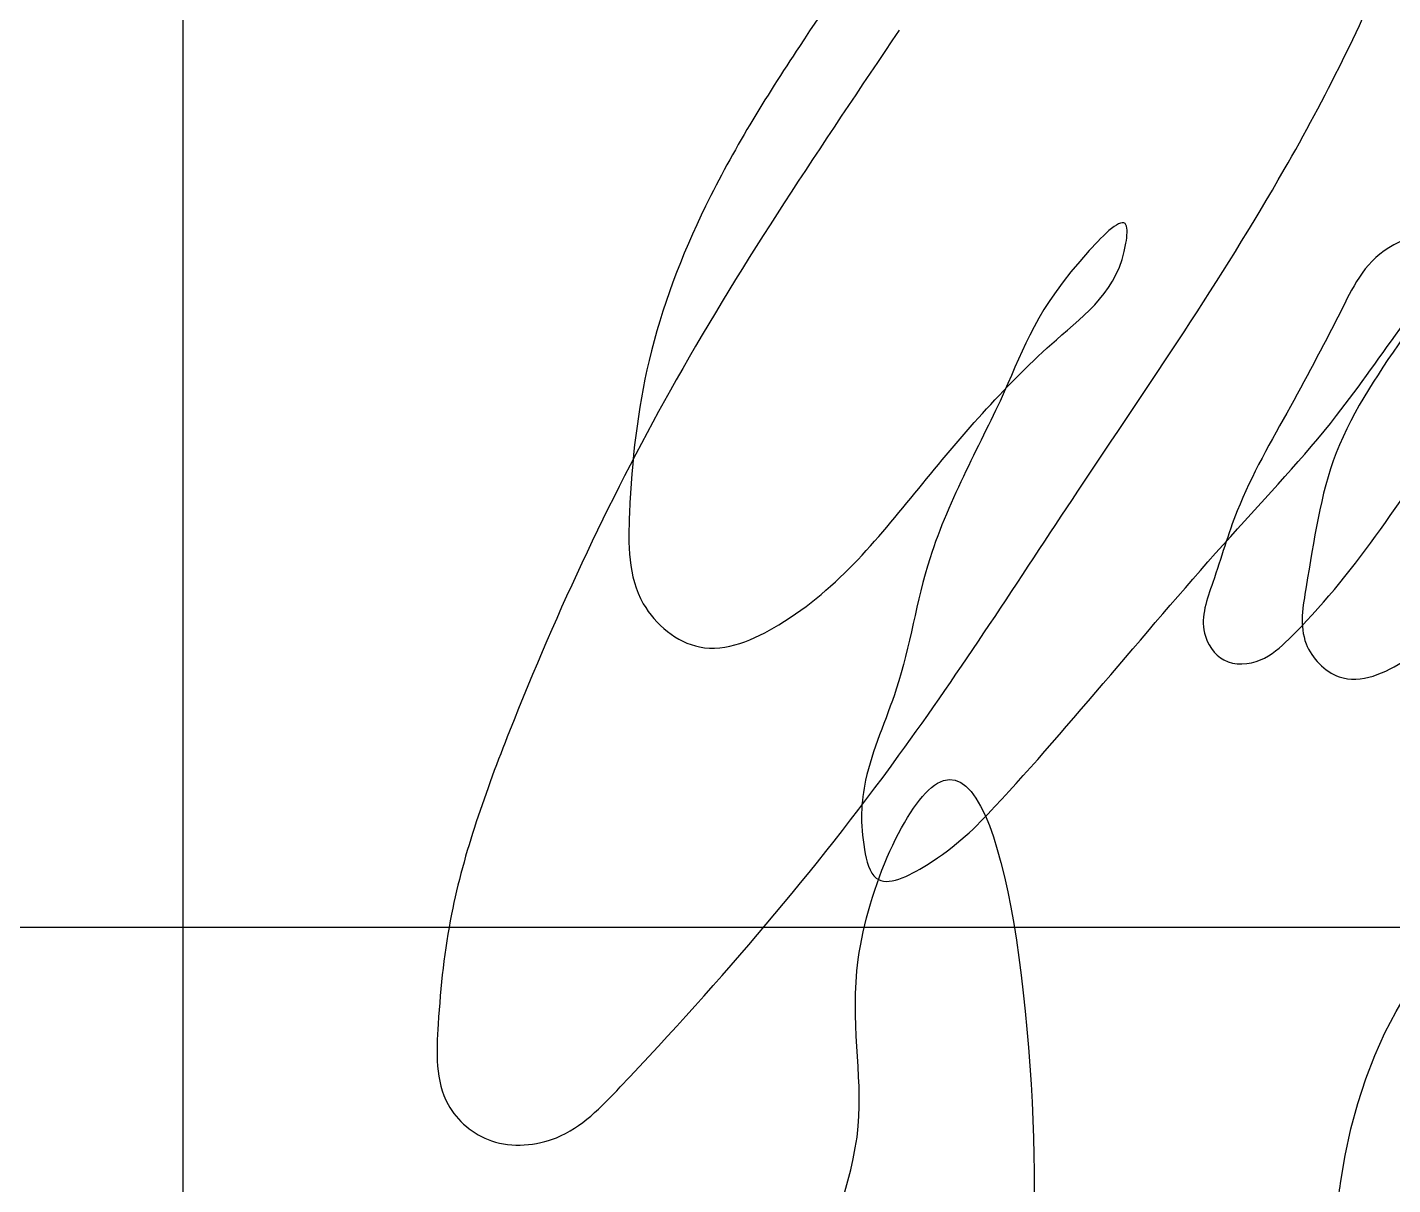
# Model space of a CAD drawing. Header units: millimetres. Extents: x 1321639 to 1366864, y -922319 to -736703.
# Drawn here: x 1352467 to 1353014, y -888913 to -888449 of the extents above; entities that cross this region are included whole.
import ezdxf

# ---------------------------------------------------------------- set-up
doc = ezdxf.new("R2010")
doc.units = ezdxf.units.MM

# ---------------------------------------------------------------- blocks, each defined once
blk = doc.blocks.new('nicat')
at = {"lineweight": 30}
blk.add_open_spline([(2003498.18, -87720.78), (2003515.23, -87684.94), (2003546.52, -87619.17), (2003566.96, -87520.84), (2003582.93, -87431.1), (2003601.77, -87349.39), (2003637.68, -87270.75), (2003618.91, -87196.66), (2003686.88, -87045.55), (2003713.12, -87282.71), (2003699.63, -87383.82), (2003706.34, -87471.12), (2003710.38, -87549.44), (2003714.75, -87632.76), (2003694.57, -87696.27), (2003739.05, -87777.98), (2003750.36, -87682.64), (2003772.21, -87644.5), (2003764.89, -87613.05), (2003772.28, -87584.68), (2003782.91, -87543.39), (2003786.56, -87497.39), (2003804.36, -87444.59), (2003814.13, -87386.73), (2003835.81, -87335.86), (2003867.44, -87029.47), (2004257.31, -87087.18), (2004635.88, -87143.22)], degree=3, knots=[0, 0, 0, 0, 118.572145, 217.60709, 299.952339, 391.514321, 471.948676, 545.024599, 629.613301, 811.801644, 904.325852, 993.001738, 1062.441824, 1143.33025, 1237.097965, 1270.448588, 1351.249615, 1386.139448, 1414.890735, 1440.977572, 1473.599818, 1542.908946, 1578.106773, 1640.256678, 1718.290386, 1742.449767, 2551.936964, 2551.936964, 2551.936964, 2551.936964], dxfattribs=at)
blk = doc.blocks.new('dfvdvbvrtb')
at = {"lineweight": 25, "ltscale": 15}
for p, q in [((1508114.61, -140991.34), (1508114.61, -146488.74)), ((1504124.79, -144987.53), (1510617.08, -144987.53))]:
    blk.add_line(p, q, dxfattribs=at)
at = {"lineweight": 30}
blk.add_open_spline([(1508414.87, -144611.47), (1508382.36, -144659.58), (1508319.35, -144752.84), (1508260.27, -144878.6), (1508227.02, -144970.85), (1508221.44, -145023.15), (1508220.05, -145060.71), (1508243.78, -145080.8), (1508275.38, -145078.1), (1508333.6, -145017.53), (1508407.43, -144931.47), (1508494.1, -144796.72), (1508569.53, -144687.64), (1508619.6, -144587.65), (1508648.11, -144506.48), (1508651.6, -144447.93), (1508652.47, -144395.2), (1508610.79, -144376.37), (1508558.35, -144397.54), (1508503.99, -144449.01), (1508438.97, -144523.83), (1508380.74, -144604.65), (1508332.88, -144681.41), (1508307.55, -144748.14), (1508301.41, -144804.38), (1508300.94, -144851.02), (1508332.1, -144876.77), (1508382.9, -144854.28), (1508423.53, -144801.88), (1508471.01, -144746.65), (1508508.84, -144718.86), (1508511.2, -144686.58), (1508473.13, -144724.54), (1508462.3, -144761.62), (1508425.17, -144826.22), (1508417.82, -144882.6), (1508399.21, -144922.42), (1508398.3, -144948.11), (1508404.47, -144973.36), (1508434.73, -144958.06), (1508478.21, -144913.51), (1508534.75, -144842.79), (1508595.25, -144779.2), (1508622.9, -144738.64), (1508640.03, -144716.22), (1508642.09, -144694.22), (1508613.51, -144701.65), (1508598.95, -144731.76), (1508578.77, -144770.02), (1508557.11, -144807.24), (1508547.89, -144839.43), (1508539.38, -144861.8), (1508550.1, -144878.28), (1508567.14, -144877.07), (1508602.81, -144844.26), (1508635.62, -144791), (1508679.83, -144731.62), (1508691.09, -144703.62), (1508694.23, -144676.73), (1508665.54, -144683.79), (1508648.94, -144706.79), (1508624.86, -144742.29), (1508593.78, -144786.62), (1508587.73, -144833.08), (1508581.25, -144867.98), (1508601.14, -144888.74), (1508630.57, -144875.87), (1508670.42, -144831.39), (1508719.33, -144769.12), (1508772.4, -144693.75), (1508786.92, -144638.16), (1508820.45, -144608.58), (1508803.96, -144578.72), (1508804.59, -144540.96), (1508829.57, -144507.67), (1508857.45, -144488.03), (1508891.01, -144491.58), (1508889.32, -144510.33), (1508888.33, -144521.38)], degree=3, knots=[0, 0, 0, 0, 33.496667, 64.919698, 80.424452, 89.37392, 95.929397, 100.545896, 105.730752, 112.297616, 147.527421, 173.280387, 204.144189, 224.178603, 238.003441, 252.993619, 259.397865, 265.521752, 275.538902, 290.195711, 308.745472, 332.757742, 347.709231, 361.010782, 373.395509, 380.831222, 386.565847, 393.223047, 409.506941, 425.353489, 434.979045, 436.458376, 440.071449, 453.398233, 468.091627, 479.037609, 486.776194, 492.376752, 494.84575, 498.981676, 506.238381, 535.206392, 548.175622, 557.385775, 563.397453, 564.636539, 568.64233, 575.163643, 584.17996, 593.624175, 599.744091, 603.890724, 606.564468, 609.515996, 612.358556, 634.215419, 646.458386, 651.296069, 654.872092, 658.450424, 664.200858, 672.003001, 683.522818, 694.594426, 699.200829, 702.973563, 708.548492, 714.81026, 738.365849, 753.906674, 767.505787, 771.414259, 777.005788, 784.132745, 792.718098, 799.796942, 803.511627, 808.83793, 808.83793, 808.83793, 808.83793], dxfattribs=at)
at = {"xscale": 0.9570719127204278, "yscale": 0.9570719127204278, "zscale": 0.9570719127204278}
blk.add_blockref('nicat', (-409219.62, -61548.42), dxfattribs=at)

msp = doc.modelspace()

# ---------------------------------------------------------------- block references
at = {"xscale": 0.9554694104179444, "yscale": 0.9554694104179444, "zscale": 0.9554694104179444}
msp.add_blockref('dfvdvbvrtb', (-88427.806, -750278.649), dxfattribs=at)

doc.saveas('drawing.dxf')
